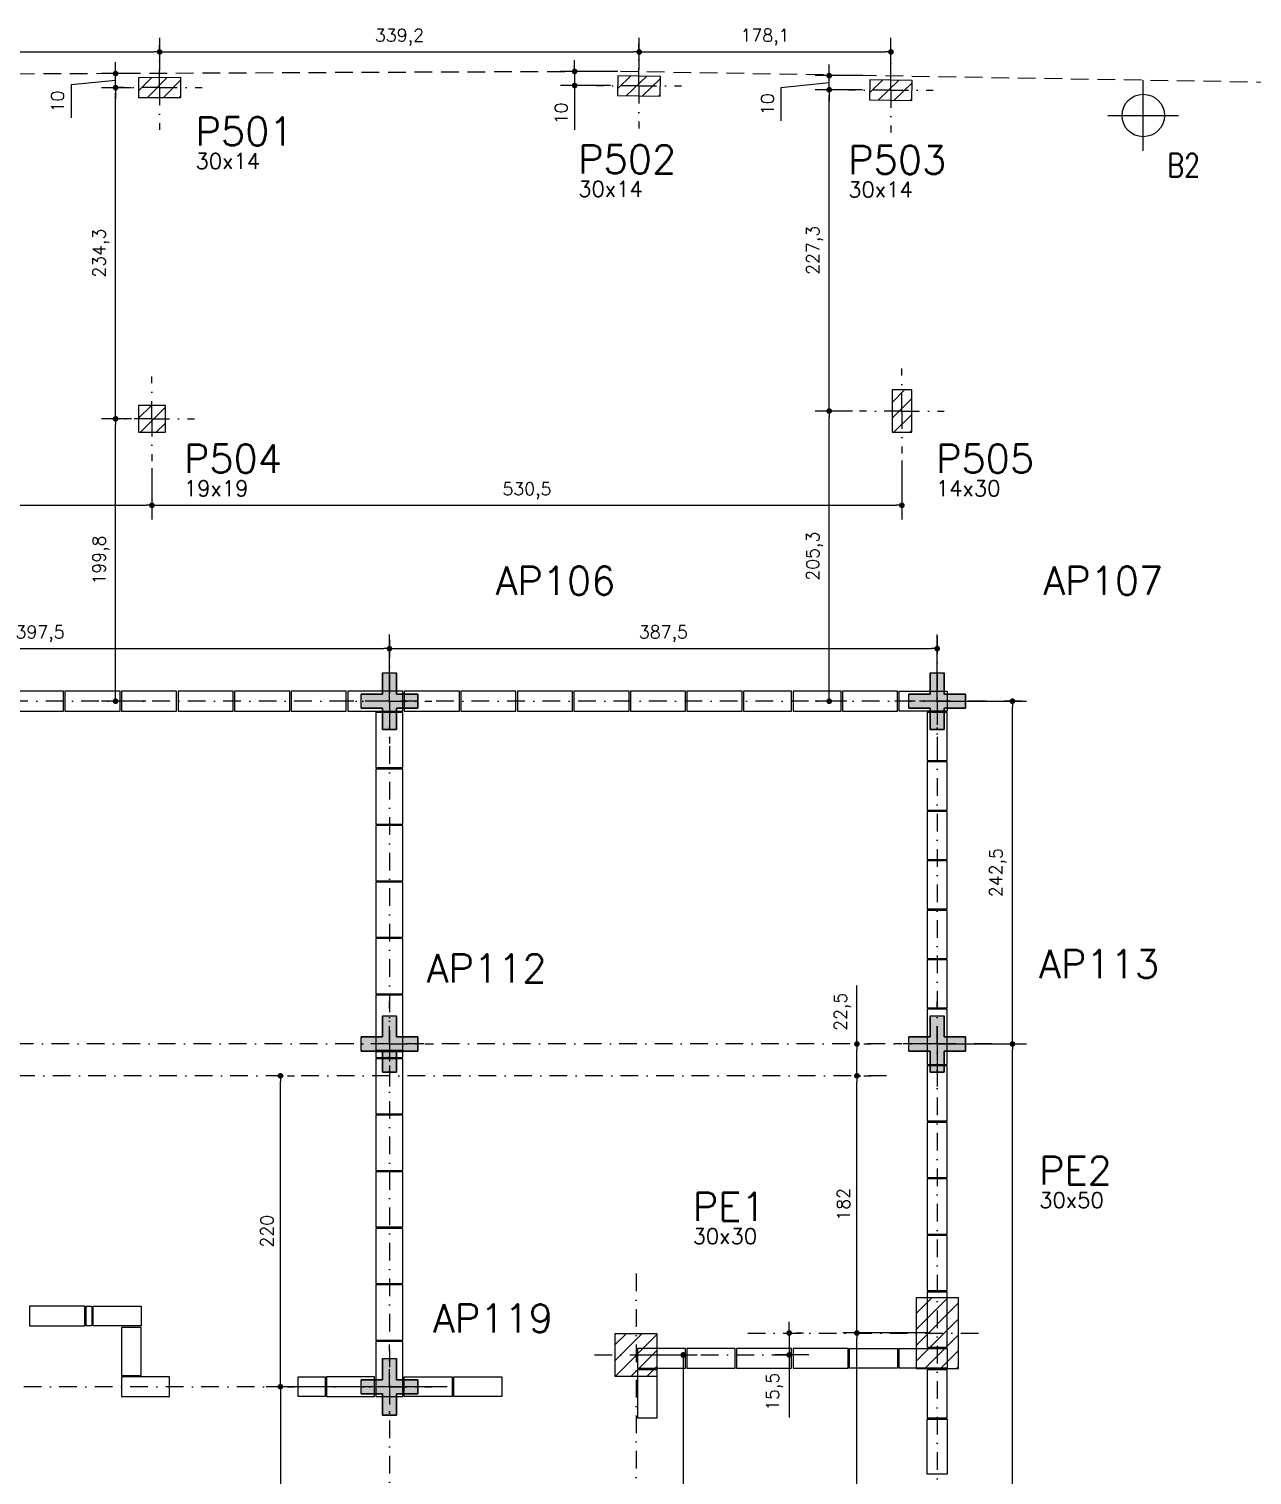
# Model space of a CAD drawing. Extents: x -17307 to 4579, y -20183 to -1225.
# Drawn here: x 2609 to 3474, y -19018 to -17995 of the extents above; entities that cross this region are included whole.
import ezdxf

# ---------------------------------------------------------------- set-up
doc = ezdxf.new("R2010")
doc.units = 0
doc.header["$LTSCALE"] = 25
doc.linetypes.add('DASHDOT', pattern=[1, 0.5, -0.25, 0, -0.25])
doc.linetypes.add('DASHED2', pattern=[0.375, 0.25, -0.125])
for name, color, linetype in [('72', 7, 'Continuous'), ('ap', 2, 'Continuous'), ('BROCAS MURO FECHAMENTO', 7, 'Continuous'), ('COTA', 1, 'Continuous'), ('EIXO_AUXILIAR', 7, 'DASHDOT'), ('H3', 253, 'Continuous'), ('P-D', 2, 'Continuous'), ('P-N', 5, 'Continuous'), ('P-S', 5, 'Continuous'), ('PENA_6', 6, 'Continuous'), ('PIL-N', 4, 'Continuous'), ('PROJ', 252, 'Continuous'), ('SOLO-FUNDAÇOES', 7, 'Continuous'), ('TERRENO', 1, 'DASHED2'), ('VIGA', 3, 'Continuous')]:
    doc.layers.add(name, color=color, linetype=linetype)
doc.styles.add('COTA', font='romans.shx')
doc.styles.add('ROMANS', font='ROMANS')
doc.styles.get("Standard").update_dxf_attribs({"font": 'romans.shx'})
doc.dimstyles.new('forma', dxfattribs={"dimscale": 5, "dimtxt": 1.8, "dimasz": 0.8, "dimexe": 2, "dimexo": 1, "dimgap": 1, "dimtad": 1, "dimdec": 1, "dimzin": 9, "dimtxsty": 'COTA', "dimblk1": 'DOT', "dimblk2": 'DOT', "dimsah": 1, "dimcen": 0, "dimdle": 1, "dimclrd": 256, "dimclre": 256, "dimclrt": 2, "dimadec": 0, "dimazin": 0, "dimtfac": 1, "dimtdec": 0, "dimtmove": 0, "dimatfit": 3, "dimfxl": 1, "dimtolj": 1, "dimtzin": 0, "dimarcsym": 0})
pattern_1 = [(45, (-403.9965, 2465.413), (-5.61266, 5.61266), [])]

# ---------------------------------------------------------------- blocks, each defined once
blk = doc.blocks.new('A$C0e0013c1')
at = {"layer": 'H3'}
blk.add_hatch(color=256, dxfattribs=at).paths.add_polyline_path([(0.2, 0.8), (-0.2, 0.8), (-0.2, 0.2), (-0.8, 0.2), (-0.8, -0.2), (-0.2, -0.2), (-0.2, -0.8), (0.2, -0.8), (0.2, -0.2), (0.8, -0.2), (0.8, 0.2), (0.2, 0.2)])
blk.add_point((0, 0))
at = {"layer": 'ap'}
for p, q in [((-0.2, 0.8), (-0.2, 0.2)), ((-0.2, 0.2), (-0.2, 0.8)), ((-0.2, 0.8), (0.2, 0.8)), ((0.2, 0.2), (0.2, 0.8)), ((0.2, 0.8), (0.2, 0.2)), ((-0.2, 0.2), (-0.8, 0.2)), ((-0.8, 0.2), (-0.2, 0.2)), ((-0.8, -0.2), (-0.8, 0.2)), ((0.8, 0.2), (0.2, 0.2)), ((0.2, 0.2), (0.8, 0.2)), ((0.8, -0.2), (0.8, 0.2)), ((0.8, 0.2), (0.8, -0.2)), ((-0.8, -0.2), (-0.2, -0.2)), ((-0.2, -0.2), (-0.8, -0.2)), ((-0.2, -0.2), (-0.2, -0.8)), ((-0.2, -0.8), (-0.2, -0.2)), ((0.2, -0.8), (0.2, -0.2)), ((0.2, -0.2), (0.8, -0.2)), ((0.8, -0.2), (0.2, -0.2)), ((0.2, -0.2), (0.2, -0.8)), ((-0.2, -0.8), (0.2, -0.8)), ((0.2, -0.8), (-0.2, -0.8))]:
    blk.add_line(p, q, dxfattribs=at)
blk = doc.blocks.new('_ANGPRI')
blk.add_blockref('A$C0e0013c1', (0, 0))
blk = doc.blocks.new('_Dot')
at = {"color": 0, "linetype": 'ByBlock', "lineweight": -2}
blk.add_line((-0.5, 0), (-1, 0), dxfattribs=at)
at = {"color": 0, "linetype": 'ByBlock', "const_width": 0.5}
blk.add_lwpolyline([(-0.25, 0, 1), (0.25, 0, 1)], format="xyb", close=True, dxfattribs=at)
blk = doc.blocks.new('*D10')
at = {"layer": 'COTA', "lineweight": -2, "transparency": 16777216}
for p, q in [((2466.5, -18465.8), (2466.5, -18423.6)), ((2864, -18465.8), (2864, -18423.6)), ((2470.5, -18433.6), (2860, -18433.6))]:
    blk.add_line(p, q, dxfattribs=at)
at = {"layer": 'Defpoints', "color": 0, "transparency": 16777216}
for p in [(2864, -18433.6), (2466.5, -18470.8), (2864, -18470.8)]:
    blk.add_point(p, dxfattribs=at)
at = {"layer": 'COTA', "lineweight": -2, "transparency": 16777216, "xscale": 4, "yscale": 4, "zscale": 4, "rotation": 180}
blk.add_blockref('_Dot', (2466.5, -18433.6), dxfattribs=at)
at = {"layer": 'COTA', "lineweight": -2, "transparency": 16777216, "xscale": 4, "yscale": 4, "zscale": 4}
blk.add_blockref('_Dot', (2864, -18433.6), dxfattribs=at)
at = {"layer": 'COTA', "color": 2, "transparency": 16777216, "insert": (2616.9, -18423.2), "char_height": 9, "attachment_point": 5, "style": 'COTA'}
blk.add_mtext('\\A1;397,5 ', dxfattribs=at)
blk = doc.blocks.new('*D11')
at = {"layer": 'COTA', "lineweight": -2, "transparency": 16777216}
for p, q in [((2864, -18465.8), (2864, -18423.6)), ((3251.5, -18465.8), (3251.5, -18423.6)), ((2868, -18433.6), (3247.5, -18433.6))]:
    blk.add_line(p, q, dxfattribs=at)
at = {"layer": 'Defpoints', "color": 0, "transparency": 16777216}
for p in [(3251.5, -18433.6), (2864, -18470.8), (3251.5, -18470.8)]:
    blk.add_point(p, dxfattribs=at)
at = {"layer": 'COTA', "lineweight": -2, "transparency": 16777216, "xscale": 4, "yscale": 4, "zscale": 4, "rotation": 180}
blk.add_blockref('_Dot', (2864, -18433.6), dxfattribs=at)
at = {"layer": 'COTA', "lineweight": -2, "transparency": 16777216, "xscale": 4, "yscale": 4, "zscale": 4}
blk.add_blockref('_Dot', (3251.5, -18433.6), dxfattribs=at)
at = {"layer": 'COTA', "color": 2, "transparency": 16777216, "insert": (3057.8, -18423.2), "char_height": 9, "attachment_point": 5, "style": 'COTA'}
blk.add_mtext('\\A1;387,5 ', dxfattribs=at)
blk = doc.blocks.new('*D48')
at = {"layer": 'COTA', "lineweight": -2, "transparency": 16777216}
for p, q in [((3246.5, -18917.8), (3184.7, -18917.8)), ((3194.7, -19154.8), (3194.7, -18921.8)), ((3246.5, -19158.8), (3184.7, -19158.8))]:
    blk.add_line(p, q, dxfattribs=at)
at = {"layer": 'Defpoints', "color": 0, "transparency": 16777216}
for p in [(3194.7, -18917.8), (3251.5, -18917.8), (3251.5, -19158.8)]:
    blk.add_point(p, dxfattribs=at)
at = {"layer": 'COTA', "lineweight": -2, "transparency": 16777216, "xscale": 4, "yscale": 4, "zscale": 4}
for p, rotation in [((3194.7, -18917.8), 90), ((3194.7, -19158.8), 270)]:
    blk.add_blockref('_Dot', p, dxfattribs=dict(at, rotation=rotation))
at = {"layer": 'COTA', "color": 2, "transparency": 16777216, "insert": (3185.2, -19038.3), "char_height": 9, "attachment_point": 5, "rotation": 90, "style": 'COTA'}
blk.add_mtext('\\A1;241 ', dxfattribs=at)
blk = doc.blocks.new('*D49')
at = {"layer": 'COTA', "lineweight": -2, "transparency": 16777216}
for p, q in [((3043.5, -18933.3), (3081.8, -18933.3)), ((3071.8, -18937.3), (3071.8, -19139.3)), ((3043.5, -19143.3), (3081.8, -19143.3))]:
    blk.add_line(p, q, dxfattribs=at)
at = {"layer": 'Defpoints', "color": 0, "transparency": 16777216}
for p in [(3038.5, -18933.3), (3038.5, -19143.3), (3071.8, -19143.3)]:
    blk.add_point(p, dxfattribs=at)
at = {"layer": 'COTA', "lineweight": -2, "transparency": 16777216, "xscale": 4, "yscale": 4, "zscale": 4}
for p, rotation in [((3071.8, -18933.3), 90), ((3071.8, -19143.3), 270)]:
    blk.add_blockref('_Dot', p, dxfattribs=dict(at, rotation=rotation))
at = {"layer": 'COTA', "color": 2, "transparency": 16777216, "insert": (3062.3, -19056.5), "char_height": 9, "attachment_point": 5, "rotation": 90, "style": 'COTA'}
blk.add_mtext('\\A1;210 ', dxfattribs=at)
blk = doc.blocks.new('*D57')
at = {"layer": 'COTA', "lineweight": -2, "transparency": 16777216}
for p, q in [((3146.8, -18913.8), (3146.8, -18909.8)), ((3146.8, -18917.8), (3146.8, -18933.3)), ((3151.8, -18917.8), (3156.8, -18917.8)), ((3160.6, -18933.3), (3136.8, -18933.3)), ((3146.8, -18937.3), (3146.8, -18977.5))]:
    blk.add_line(p, q, dxfattribs=at)
at = {"layer": 'Defpoints', "color": 0, "transparency": 16777216}
for p in [(3146.8, -18917.8), (3146.8, -18933.3), (3165.6, -18933.3)]:
    blk.add_point(p, dxfattribs=at)
at = {"layer": 'COTA', "lineweight": -2, "transparency": 16777216, "xscale": 4, "yscale": 4, "zscale": 4}
for p, rotation in [((3146.8, -18917.8), 270), ((3146.8, -18933.3), 90)]:
    blk.add_blockref('_Dot', p, dxfattribs=dict(at, rotation=rotation))
at = {"layer": 'COTA', "color": 2, "transparency": 16777216, "insert": (3136.4, -18959.4), "char_height": 9, "attachment_point": 5, "rotation": 90, "style": 'COTA'}
blk.add_mtext('\\A1;15,5 ', dxfattribs=at)
blk = doc.blocks.new('*D58')
at = {"layer": 'COTA', "lineweight": -2, "transparency": 16777216}
for p, q in [((3194.7, -18913.8), (3194.7, -18739.8)), ((3199.7, -18735.8), (3204.7, -18735.8)), ((3199.7, -18917.8), (3204.7, -18917.8))]:
    blk.add_line(p, q, dxfattribs=at)
at = {"layer": 'Defpoints', "color": 0, "transparency": 16777216}
for p in [(3194.7, -18735.8), (3194.7, -18735.8), (3194.7, -18917.8)]:
    blk.add_point(p, dxfattribs=at)
at = {"layer": 'COTA', "lineweight": -2, "transparency": 16777216, "xscale": 4, "yscale": 4, "zscale": 4}
for p, rotation in [((3194.7, -18735.8), 90), ((3194.7, -18917.8), 270)]:
    blk.add_blockref('_Dot', p, dxfattribs=dict(at, rotation=rotation))
at = {"layer": 'COTA', "color": 2, "transparency": 16777216, "insert": (3185.2, -18826.8), "char_height": 9, "attachment_point": 5, "rotation": 90, "style": 'COTA'}
blk.add_mtext('\\A1;182 ', dxfattribs=at)
blk = doc.blocks.new('*D59')
at = {"layer": 'COTA', "lineweight": -2, "transparency": 16777216}
for p, q in [((3194.7, -18713.3), (3194.7, -18671.9)), ((3199.7, -18713.3), (3204.7, -18713.3)), ((3194.7, -18731.8), (3194.7, -18717.3)), ((3199.7, -18735.8), (3204.7, -18735.8))]:
    blk.add_line(p, q, dxfattribs=at)
at = {"layer": 'Defpoints', "color": 0, "transparency": 16777216}
for p in [(3194.7, -18713.3), (3194.7, -18713.3), (3194.7, -18735.8)]:
    blk.add_point(p, dxfattribs=at)
at = {"layer": 'COTA', "lineweight": -2, "transparency": 16777216, "xscale": 4, "yscale": 4, "zscale": 4}
for p, rotation in [((3194.7, -18713.3), 90), ((3194.7, -18735.8), 270)]:
    blk.add_blockref('_Dot', p, dxfattribs=dict(at, rotation=rotation))
at = {"layer": 'COTA', "color": 2, "transparency": 16777216, "insert": (3184.4, -18690.6), "char_height": 9, "attachment_point": 5, "rotation": 90, "style": 'COTA'}
blk.add_mtext('\\A1;22,5 ', dxfattribs=at)
blk = doc.blocks.new('*D62')
at = {"layer": 'COTA', "lineweight": -2, "transparency": 16777216}
for p, q in [((3256.5, -18470.8), (3314.7, -18470.8)), ((3304.7, -18709.3), (3304.7, -18474.8)), ((3256.5, -18713.3), (3314.7, -18713.3))]:
    blk.add_line(p, q, dxfattribs=at)
at = {"layer": 'Defpoints', "color": 0, "transparency": 16777216}
for p in [(3251.5, -18470.8), (3304.7, -18470.8), (3251.5, -18713.3)]:
    blk.add_point(p, dxfattribs=at)
at = {"layer": 'COTA', "lineweight": -2, "transparency": 16777216, "xscale": 4, "yscale": 4, "zscale": 4}
for p, rotation in [((3304.7, -18470.8), 90), ((3304.7, -18713.3), 270)]:
    blk.add_blockref('_Dot', p, dxfattribs=dict(at, rotation=rotation))
at = {"layer": 'COTA', "color": 2, "transparency": 16777216, "insert": (3294.4, -18592.1), "char_height": 9, "attachment_point": 5, "rotation": 90, "style": 'COTA'}
blk.add_mtext('\\A1;242,5 ', dxfattribs=at)
blk = doc.blocks.new('*D73')
at = {"layer": 'COTA', "lineweight": -2, "transparency": 16777216}
for p, q in [((2904.9, -18955.8), (2776.9, -18955.8)), ((2786.9, -18959.8), (2786.9, -19116.8)), ((2904.9, -19120.8), (2776.9, -19120.8))]:
    blk.add_line(p, q, dxfattribs=at)
at = {"layer": 'Defpoints', "color": 0, "transparency": 16777216}
for p in [(2909.9, -18955.8), (2786.9, -19120.8), (2909.9, -19120.8)]:
    blk.add_point(p, dxfattribs=at)
at = {"layer": 'COTA', "lineweight": -2, "transparency": 16777216, "xscale": 4, "yscale": 4, "zscale": 4}
for p, rotation in [((2786.9, -18955.8), 90), ((2786.9, -19120.8), 270)]:
    blk.add_blockref('_Dot', p, dxfattribs=dict(at, rotation=rotation))
at = {"layer": 'COTA', "color": 2, "transparency": 16777216, "insert": (2777.4, -19038.3), "char_height": 9, "attachment_point": 5, "rotation": 90, "style": 'COTA'}
blk.add_mtext('\\A1;165 ', dxfattribs=at)
blk = doc.blocks.new('*D76')
at = {"layer": 'COTA', "lineweight": -2, "transparency": 16777216}
for p, q in [((2786.9, -18951.8), (2786.9, -18739.8)), ((2791.9, -18735.8), (2796.9, -18735.8)), ((2791.9, -18955.8), (2796.9, -18955.8))]:
    blk.add_line(p, q, dxfattribs=at)
at = {"layer": 'Defpoints', "color": 0, "transparency": 16777216}
for p in [(2786.9, -18735.8), (2786.9, -18735.8), (2786.9, -18955.8)]:
    blk.add_point(p, dxfattribs=at)
at = {"layer": 'COTA', "lineweight": -2, "transparency": 16777216, "xscale": 4, "yscale": 4, "zscale": 4}
for p, rotation in [((2786.9, -18735.8), 90), ((2786.9, -18955.8), 270)]:
    blk.add_blockref('_Dot', p, dxfattribs=dict(at, rotation=rotation))
at = {"layer": 'COTA', "color": 2, "transparency": 16777216, "insert": (2777.4, -18845.8), "char_height": 9, "attachment_point": 5, "rotation": 90, "style": 'COTA'}
blk.add_mtext('\\A1;220 ', dxfattribs=at)
blk = doc.blocks.new('*D93')
at = {"layer": 'COTA', "lineweight": -2, "transparency": 16777216}
for p, q in [((3309.7, -18713.3), (3314.7, -18713.3)), ((3304.7, -19359.3), (3304.7, -18717.3)), ((3309.7, -19363.3), (3314.7, -19363.3))]:
    blk.add_line(p, q, dxfattribs=at)
at = {"layer": 'Defpoints', "color": 0, "transparency": 16777216}
for p in [(3304.7, -18713.3), (3304.7, -18713.3), (3304.7, -19363.3)]:
    blk.add_point(p, dxfattribs=at)
at = {"layer": 'COTA', "lineweight": -2, "transparency": 16777216, "xscale": 4, "yscale": 4, "zscale": 4}
for p, rotation in [((3304.7, -18713.3), 90), ((3304.7, -19363.3), 270)]:
    blk.add_blockref('_Dot', p, dxfattribs=dict(at, rotation=rotation))
at = {"layer": 'COTA', "color": 2, "transparency": 16777216, "insert": (3295.2, -19038.3), "char_height": 9, "attachment_point": 5, "rotation": 90, "style": 'COTA'}
blk.add_mtext('\\A1;650 ', dxfattribs=at)
blk = doc.blocks.new('A$C8190ba7d')
at = {"layer": 'PROJ'}
for points in [[(2587.1, -698.4), (2626.1, -698.4), (2626.1, -684.4), (2587.1, -684.4), (2587.1, -698.4)], [(2627.1, -698.4), (2666.1, -698.4), (2666.1, -684.4), (2627.1, -684.4), (2627.1, -698.4)], [(2667.1, -698.4), (2706.1, -698.4), (2706.1, -684.4), (2667.1, -684.4), (2667.1, -698.4)], [(2707.1, -698.4), (2746.1, -698.4), (2746.1, -684.4), (2707.1, -684.4), (2707.1, -698.4)], [(2747.1, -698.4), (2786.1, -698.4), (2786.1, -684.4), (2747.1, -684.4), (2747.1, -698.4)], [(2787.1, -698.4), (2826.1, -698.4), (2826.1, -684.4), (2787.1, -684.4), (2787.1, -698.4)], [(2827.1, -698.4), (2866.1, -698.4), (2866.1, -684.4), (2827.1, -684.4), (2827.1, -698.4)], [(2867.1, -698.4), (2906.1, -698.4), (2906.1, -684.4), (2867.1, -684.4), (2867.1, -698.4)], [(2907.1, -698.4), (2946.1, -698.4), (2946.1, -684.4), (2907.1, -684.4), (2907.1, -698.4)], [(2947.1, -698.4), (2986.1, -698.4), (2986.1, -684.4), (2947.1, -684.4), (2947.1, -698.4)], [(2987.1, -698.4), (3026.1, -698.4), (3026.1, -684.4), (2987.1, -684.4), (2987.1, -698.4)], [(3027.1, -698.4), (3066.1, -698.4), (3066.1, -684.4), (3027.1, -684.4), (3027.1, -698.4)], [(3067.1, -698.4), (3106.1, -698.4), (3106.1, -684.4), (3067.1, -684.4), (3067.1, -698.4)], [(3107.1, -698.4), (3141.1, -698.4), (3141.1, -684.4), (3107.1, -684.4), (3107.1, -698.4)], [(3142.1, -698.4), (3176.1, -698.4), (3176.1, -684.4), (3142.1, -684.4), (3142.1, -698.4)], [(3177.1, -698.4), (3216.1, -698.4), (3216.1, -684.4), (3177.1, -684.4), (3177.1, -698.4)], [(3251.1, -698.4), (3217.1, -698.4), (3217.1, -684.4), (3251.1, -684.4), (3251.1, -698.4)], [(2847.1, -699.4), (2847.1, -738.4), (2866.1, -738.4), (2866.1, -699.4), (2847.1, -699.4)], [(3251.1, -733.4), (3251.1, -699.4), (3237.1, -699.4), (3237.1, -733.4), (3251.1, -733.4)], [(3251.1, -768.4), (3251.1, -734.4), (3237.1, -734.4), (3237.1, -768.4), (3251.1, -768.4)], [(2847.1, -739.4), (2847.1, -778.4), (2866.1, -778.4), (2866.1, -739.4), (2847.1, -739.4)], [(3251.1, -803.4), (3251.1, -769.4), (3237.1, -769.4), (3237.1, -803.4), (3251.1, -803.4)], [(2847.1, -779.4), (2847.1, -818.4), (2866.1, -818.4), (2866.1, -779.4), (2847.1, -779.4)], [(3251.1, -838.4), (3251.1, -804.4), (3237.1, -804.4), (3237.1, -838.4), (3251.1, -838.4)], [(2847.1, -819.4), (2847.1, -858.4), (2866.1, -858.4), (2866.1, -819.4), (2847.1, -819.4)], [(3251.1, -873.4), (3251.1, -839.4), (3237.1, -839.4), (3237.1, -873.4), (3251.1, -873.4)], [(2847.1, -859.4), (2847.1, -898.4), (2866.1, -898.4), (2866.1, -859.4), (2847.1, -859.4)], [(3251.1, -908.4), (3251.1, -874.4), (3237.1, -874.4), (3237.1, -908.4), (3251.1, -908.4)], [(2847.1, -899.4), (2847.1, -938.4), (2866.1, -938.4), (2866.1, -899.4), (2847.1, -899.4)], [(3237.1, -909.4), (3237.1, -948.4), (3251.1, -948.4), (3251.1, -909.4), (3237.1, -909.4)], [(2866.1, -943.4), (2866.1, -939.4), (2847.1, -939.4), (2847.1, -943.4), (2866.1, -943.4)], [(2847.1, -944.4), (2847.1, -983.4), (2866.1, -983.4), (2866.1, -944.4), (2847.1, -944.4)], [(3237.1, -949.4), (3237.1, -988.4), (3251.1, -988.4), (3251.1, -949.4), (3237.1, -949.4)], [(2847.1, -984.4), (2847.1, -1023.4), (2866.1, -1023.4), (2866.1, -984.4), (2847.1, -984.4)], [(3237.1, -989.4), (3237.1, -1028.4), (3251.1, -1028.4), (3251.1, -989.4), (3237.1, -989.4)], [(2847.1, -1024.4), (2847.1, -1063.4), (2866.1, -1063.4), (2866.1, -1024.4), (2847.1, -1024.4)], [(3237.1, -1029.4), (3237.1, -1068.4), (3251.1, -1068.4), (3251.1, -1029.4), (3237.1, -1029.4)], [(2847.1, -1064.4), (2847.1, -1103.4), (2866.1, -1103.4), (2866.1, -1064.4), (2847.1, -1064.4)], [(3237.1, -1069.4), (3237.1, -1108.4), (3251.1, -1108.4), (3251.1, -1069.4), (3237.1, -1069.4)], [(2847.1, -1104.4), (2847.1, -1143.4), (2866.1, -1143.4), (2866.1, -1104.4), (2847.1, -1104.4)], [(3237.1, -1109.4), (3237.1, -1148.4), (3251.1, -1148.4), (3251.1, -1109.4), (3237.1, -1109.4)], [(2602.1, -1133.4), (2641.1, -1133.4), (2641.1, -1119.4), (2602.1, -1119.4), (2602.1, -1133.4)], [(2642.1, -1119.4), (2646.1, -1119.4), (2646.1, -1133.4), (2642.1, -1133.4), (2642.1, -1119.4)], [(2681.1, -1133.4), (2647.1, -1133.4), (2647.1, -1119.4), (2681.1, -1119.4), (2681.1, -1133.4)], [(2681.1, -1168.4), (2681.1, -1134.4), (2667.1, -1134.4), (2667.1, -1168.4), (2681.1, -1168.4)], [(2847.1, -1144.4), (2847.1, -1183.4), (2866.1, -1183.4), (2866.1, -1144.4), (2847.1, -1144.4)], [(3032.1, -1163.4), (3066.1, -1163.4), (3066.1, -1149.4), (3032.1, -1149.4), (3032.1, -1163.4)], [(3067.1, -1163.4), (3101.1, -1163.4), (3101.1, -1149.4), (3067.1, -1149.4), (3067.1, -1163.4)], [(3102.1, -1163.4), (3141.1, -1163.4), (3141.1, -1149.4), (3102.1, -1149.4), (3102.1, -1163.4)], [(3142.1, -1163.4), (3181.1, -1163.4), (3181.1, -1149.4), (3142.1, -1149.4), (3142.1, -1163.4)], [(3216.1, -1163.4), (3182.1, -1163.4), (3182.1, -1149.4), (3216.1, -1149.4), (3216.1, -1163.4)], [(3251.1, -1163.4), (3217.1, -1163.4), (3217.1, -1149.4), (3251.1, -1149.4), (3251.1, -1163.4)], [(3046.1, -1198.4), (3046.1, -1164.4), (3032.1, -1164.4), (3032.1, -1198.4), (3046.1, -1198.4)], [(3251.1, -1198.4), (3251.1, -1164.4), (3237.1, -1164.4), (3237.1, -1198.4), (3251.1, -1198.4)], [(2667.1, -1183.4), (2701.1, -1183.4), (2701.1, -1169.4), (2667.1, -1169.4), (2667.1, -1183.4)], [(2792.1, -1169.4), (2811.1, -1169.4), (2811.1, -1183.4), (2792.1, -1183.4), (2792.1, -1169.4)], [(2812.1, -1183.4), (2846.1, -1183.4), (2846.1, -1169.4), (2812.1, -1169.4), (2812.1, -1183.4)], [(2901.1, -1183.4), (2867.1, -1183.4), (2867.1, -1169.4), (2901.1, -1169.4), (2901.1, -1183.4)], [(2936.1, -1183.4), (2902.1, -1183.4), (2902.1, -1169.4), (2936.1, -1169.4), (2936.1, -1183.4)], [(3237.1, -1238.4), (3237.1, -1199.4), (3251.1, -1199.4), (3251.1, -1238.4), (3237.1, -1238.4)]]:
    blk.add_lwpolyline(points, dxfattribs=at)
blk = doc.blocks.new('*D114')
at = {"layer": 'COTA', "lineweight": -2, "transparency": 16777216}
for p, q in [((2466.5, -18011.5), (2466.5, -18001.4)), ((2701.5, -18024.6), (2701.5, -18001.4)), ((2470.5, -18011.4), (2697.5, -18011.4))]:
    blk.add_line(p, q, dxfattribs=at)
at = {"layer": 'Defpoints', "color": 0, "transparency": 16777216}
for p in [(2466.5, -18016.5), (2701.5, -18011.4), (2701.5, -18029.6)]:
    blk.add_point(p, dxfattribs=at)
at = {"layer": 'COTA', "lineweight": -2, "transparency": 16777216, "xscale": 4, "yscale": 4, "zscale": 4, "rotation": 180}
blk.add_blockref('_Dot', (2466.5, -18011.4), dxfattribs=at)
at = {"layer": 'COTA', "lineweight": -2, "transparency": 16777216, "xscale": 4, "yscale": 4, "zscale": 4}
blk.add_blockref('_Dot', (2701.5, -18011.4), dxfattribs=at)
at = {"layer": 'COTA', "color": 2, "transparency": 16777216, "insert": (2584, -18001), "char_height": 9, "attachment_point": 5, "style": 'COTA'}
blk.add_mtext('\\A1;234,9 ', dxfattribs=at)
blk = doc.blocks.new('*D115')
at = {"layer": 'COTA', "lineweight": -2, "transparency": 16777216}
for p, q in [((2701.5, -18024.6), (2701.5, -18001.4)), ((3040.7, -18023.5), (3040.7, -18001.4)), ((2705.5, -18011.4), (3036.7, -18011.4))]:
    blk.add_line(p, q, dxfattribs=at)
at = {"layer": 'Defpoints', "color": 0, "transparency": 16777216}
for p in [(3040.7, -18011.4), (3040.7, -18028.5), (2701.5, -18029.6)]:
    blk.add_point(p, dxfattribs=at)
at = {"layer": 'COTA', "lineweight": -2, "transparency": 16777216, "xscale": 4, "yscale": 4, "zscale": 4, "rotation": 180}
blk.add_blockref('_Dot', (2701.5, -18011.4), dxfattribs=at)
at = {"layer": 'COTA', "lineweight": -2, "transparency": 16777216, "xscale": 4, "yscale": 4, "zscale": 4}
blk.add_blockref('_Dot', (3040.7, -18011.4), dxfattribs=at)
at = {"layer": 'COTA', "color": 2, "transparency": 16777216, "insert": (2871.1, -18001), "char_height": 9, "attachment_point": 5, "style": 'COTA'}
blk.add_mtext('\\A1;339,2 ', dxfattribs=at)
blk = doc.blocks.new('*D116')
at = {"layer": 'COTA', "lineweight": -2, "transparency": 16777216}
for p, q in [((3040.7, -18023.5), (3040.7, -18001.4)), ((3218.8, -18026.5), (3218.8, -18001.4)), ((3044.7, -18011.4), (3214.8, -18011.4))]:
    blk.add_line(p, q, dxfattribs=at)
at = {"layer": 'Defpoints', "color": 0, "transparency": 16777216}
for p in [(3218.8, -18011.4), (3040.7, -18028.5), (3218.8, -18031.5)]:
    blk.add_point(p, dxfattribs=at)
at = {"layer": 'COTA', "lineweight": -2, "transparency": 16777216, "xscale": 4, "yscale": 4, "zscale": 4, "rotation": 180}
blk.add_blockref('_Dot', (3040.7, -18011.4), dxfattribs=at)
at = {"layer": 'COTA', "lineweight": -2, "transparency": 16777216, "xscale": 4, "yscale": 4, "zscale": 4}
blk.add_blockref('_Dot', (3218.8, -18011.4), dxfattribs=at)
at = {"layer": 'COTA', "color": 2, "transparency": 16777216, "insert": (3129.7, -18001), "char_height": 9, "attachment_point": 5, "style": 'COTA'}
blk.add_mtext('\\A1;178,1 ', dxfattribs=at)
blk = doc.blocks.new('*D119')
at = {"layer": 'COTA', "lineweight": -2, "transparency": 16777216}
for p, q in [((2681.5, -18271), (2660.3, -18271)), ((2670.3, -18466.8), (2670.3, -18275)), ((2691.6, -18470.8), (2660.3, -18470.8))]:
    blk.add_line(p, q, dxfattribs=at)
at = {"layer": 'Defpoints', "color": 0, "transparency": 16777216}
for p in [(2670.3, -18271), (2686.5, -18271), (2696.6, -18470.8)]:
    blk.add_point(p, dxfattribs=at)
at = {"layer": 'COTA', "lineweight": -2, "transparency": 16777216, "xscale": 4, "yscale": 4, "zscale": 4}
for p, rotation in [((2670.3, -18271), 90), ((2670.3, -18470.8), 270)]:
    blk.add_blockref('_Dot', p, dxfattribs=dict(at, rotation=rotation))
at = {"layer": 'COTA', "color": 2, "transparency": 16777216, "insert": (2660, -18370.9), "char_height": 9, "attachment_point": 5, "rotation": 90, "style": 'COTA'}
blk.add_mtext('\\A1;199,8 ', dxfattribs=at)
blk = doc.blocks.new('*D120')
at = {"layer": 'COTA', "lineweight": -2, "transparency": 16777216}
for p, q in [((2681.5, -18036.7), (2660.3, -18036.7)), ((2670.3, -18267), (2670.3, -18040.7)), ((2681.5, -18271), (2660.3, -18271))]:
    blk.add_line(p, q, dxfattribs=at)
at = {"layer": 'Defpoints', "color": 0, "transparency": 16777216}
for p in [(2670.3, -18036.7), (2686.5, -18036.7), (2686.5, -18271)]:
    blk.add_point(p, dxfattribs=at)
at = {"layer": 'COTA', "lineweight": -2, "transparency": 16777216, "xscale": 4, "yscale": 4, "zscale": 4}
for p, rotation in [((2670.3, -18036.7), 90), ((2670.3, -18271), 270)]:
    blk.add_blockref('_Dot', p, dxfattribs=dict(at, rotation=rotation))
at = {"layer": 'COTA', "color": 2, "transparency": 16777216, "insert": (2660, -18153.8), "char_height": 9, "attachment_point": 5, "rotation": 90, "style": 'COTA'}
blk.add_mtext('\\A1;234,3 ', dxfattribs=at)
blk = doc.blocks.new('*D123')
at = {"layer": 'COTA', "lineweight": -2, "transparency": 16777216}
for p, q in [((2675.4, -18026.7), (2660.3, -18026.7)), ((2670.3, -18022.7), (2670.3, -18018.7)), ((2670.3, -18036.7), (2670.3, -18026.7)), ((2670.3, -18036.7), (2670.3, -18026.7)), ((2670.3, -18031.7), (2638.8, -18034.8)), ((2638.8, -18034.8), (2638.8, -18058.1)), ((2681.5, -18036.7), (2660.3, -18036.7)), ((2670.3, -18040.7), (2670.3, -18044.7))]:
    blk.add_line(p, q, dxfattribs=at)
at = {"layer": 'Defpoints', "color": 0, "transparency": 16777216}
for p in [(2670.3, -18026.7), (2680.4, -18026.7), (2686.5, -18036.7)]:
    blk.add_point(p, dxfattribs=at)
at = {"layer": 'COTA', "lineweight": -2, "transparency": 16777216, "xscale": 4, "yscale": 4, "zscale": 4}
for p, rotation in [((2670.3, -18026.7), 270), ((2670.3, -18036.7), 90)]:
    blk.add_blockref('_Dot', p, dxfattribs=dict(at, rotation=rotation))
at = {"layer": 'COTA', "color": 2, "transparency": 16777216, "insert": (2629.3, -18046.5), "char_height": 9, "attachment_point": 5, "rotation": 90, "style": 'COTA'}
blk.add_mtext('\\A1;10 ', dxfattribs=at)
blk = doc.blocks.new('*D126')
at = {"layer": 'COTA', "lineweight": -2, "transparency": 16777216}
for p, q in [((2696, -18306), (2696, -18342.2)), ((2466.5, -18327.9), (2466.5, -18342.2)), ((2470.5, -18332.2), (2692, -18332.2))]:
    blk.add_line(p, q, dxfattribs=at)
at = {"layer": 'Defpoints', "color": 0, "transparency": 16777216}
for p in [(2696, -18301), (2466.5, -18322.9), (2696, -18332.2)]:
    blk.add_point(p, dxfattribs=at)
at = {"layer": 'COTA', "lineweight": -2, "transparency": 16777216, "xscale": 4, "yscale": 4, "zscale": 4, "rotation": 180}
blk.add_blockref('_Dot', (2466.5, -18332.2), dxfattribs=at)
at = {"layer": 'COTA', "lineweight": -2, "transparency": 16777216, "xscale": 4, "yscale": 4, "zscale": 4}
blk.add_blockref('_Dot', (2696, -18332.2), dxfattribs=at)
at = {"layer": 'COTA', "color": 2, "transparency": 16777216, "insert": (2581.3, -18321.9), "char_height": 9, "attachment_point": 5, "style": 'COTA'}
blk.add_mtext('\\A1;229,5 ', dxfattribs=at)
blk = doc.blocks.new('*D127')
at = {"layer": 'COTA', "lineweight": -2, "transparency": 16777216}
for p, q in [((3226.5, -18300.5), (3226.5, -18342.2)), ((2696, -18306), (2696, -18342.2)), ((2700, -18332.2), (3222.5, -18332.2))]:
    blk.add_line(p, q, dxfattribs=at)
at = {"layer": 'Defpoints', "color": 0, "transparency": 16777216}
for p in [(2696, -18301), (3226.5, -18295.5), (3226.5, -18332.2)]:
    blk.add_point(p, dxfattribs=at)
at = {"layer": 'COTA', "lineweight": -2, "transparency": 16777216, "xscale": 4, "yscale": 4, "zscale": 4, "rotation": 180}
blk.add_blockref('_Dot', (2696, -18332.2), dxfattribs=at)
at = {"layer": 'COTA', "lineweight": -2, "transparency": 16777216, "xscale": 4, "yscale": 4, "zscale": 4}
blk.add_blockref('_Dot', (3226.5, -18332.2), dxfattribs=at)
at = {"layer": 'COTA', "color": 2, "transparency": 16777216, "insert": (2961.3, -18321.9), "char_height": 9, "attachment_point": 5, "style": 'COTA'}
blk.add_mtext('\\A1;530,5 ', dxfattribs=at)
blk = doc.blocks.new('*D128')
at = {"layer": 'COTA', "lineweight": -2, "transparency": 16777216}
for p, q in [((3191.5, -18265.5), (3165.1, -18265.5)), ((3175.1, -18466.8), (3175.1, -18269.5)), ((3187.5, -18470.8), (3165.1, -18470.8))]:
    blk.add_line(p, q, dxfattribs=at)
at = {"layer": 'Defpoints', "color": 0, "transparency": 16777216}
for p in [(3175.1, -18265.5), (3196.5, -18265.5), (3192.5, -18470.8)]:
    blk.add_point(p, dxfattribs=at)
at = {"layer": 'COTA', "lineweight": -2, "transparency": 16777216, "xscale": 4, "yscale": 4, "zscale": 4}
for p, rotation in [((3175.1, -18265.5), 90), ((3175.1, -18470.8), 270)]:
    blk.add_blockref('_Dot', p, dxfattribs=dict(at, rotation=rotation))
at = {"layer": 'COTA', "color": 2, "transparency": 16777216, "insert": (3164.8, -18368.2), "char_height": 9, "attachment_point": 5, "rotation": 90, "style": 'COTA'}
blk.add_mtext('\\A1;205,3 ', dxfattribs=at)
blk = doc.blocks.new('*D129')
at = {"layer": 'COTA', "lineweight": -2, "transparency": 16777216}
for p, q in [((3198.6, -18038.2), (3165.1, -18038.2)), ((3175.1, -18261.5), (3175.1, -18042.2)), ((3191.5, -18265.5), (3165.1, -18265.5))]:
    blk.add_line(p, q, dxfattribs=at)
at = {"layer": 'Defpoints', "color": 0, "transparency": 16777216}
for p in [(3175.1, -18038.2), (3203.6, -18038.2), (3196.5, -18265.5)]:
    blk.add_point(p, dxfattribs=at)
at = {"layer": 'COTA', "lineweight": -2, "transparency": 16777216, "xscale": 4, "yscale": 4, "zscale": 4}
for p, rotation in [((3175.1, -18038.2), 90), ((3175.1, -18265.5), 270)]:
    blk.add_blockref('_Dot', p, dxfattribs=dict(at, rotation=rotation))
at = {"layer": 'COTA', "color": 2, "transparency": 16777216, "insert": (3164.8, -18151.8), "char_height": 9, "attachment_point": 5, "rotation": 90, "style": 'COTA'}
blk.add_mtext('\\A1;227,3 ', dxfattribs=at)
blk = doc.blocks.new('*D130')
at = {"layer": 'COTA', "lineweight": -2, "transparency": 16777216}
for p, q in [((3198.8, -18028.2), (3165.1, -18028.2)), ((3175.1, -18024.2), (3175.1, -18020.2)), ((3175.1, -18038.2), (3175.1, -18028.2)), ((3175.1, -18038.2), (3175.1, -18028.2)), ((3175.1, -18033.2), (3140.9, -18036.8)), ((3140.9, -18036.8), (3140.9, -18060.1)), ((3198.6, -18038.2), (3165.1, -18038.2)), ((3175.1, -18042.2), (3175.1, -18046.2))]:
    blk.add_line(p, q, dxfattribs=at)
at = {"layer": 'Defpoints', "color": 0, "transparency": 16777216}
for p in [(3175.1, -18028.2), (3203.8, -18028.2), (3203.6, -18038.2)]:
    blk.add_point(p, dxfattribs=at)
at = {"layer": 'COTA', "lineweight": -2, "transparency": 16777216, "xscale": 4, "yscale": 4, "zscale": 4}
for p, rotation in [((3175.1, -18028.2), 270), ((3175.1, -18038.2), 90)]:
    blk.add_blockref('_Dot', p, dxfattribs=dict(at, rotation=rotation))
at = {"layer": 'COTA', "color": 2, "transparency": 16777216, "insert": (3131.4, -18048.4), "char_height": 9, "attachment_point": 5, "rotation": 90, "style": 'COTA'}
blk.add_mtext('\\A1;10 ', dxfattribs=at)
blk = doc.blocks.new('*D131')
at = {"layer": 'COTA', "lineweight": -2, "transparency": 16777216}
for p, q in [((2995, -18021.2), (2995, -18017.2)), ((3020.5, -18025.2), (2985, -18025.2)), ((2995, -18025.2), (2995, -18035.2)), ((3020.5, -18035.2), (2985, -18035.2)), ((2995, -18039.2), (2995, -18066.5))]:
    blk.add_line(p, q, dxfattribs=at)
at = {"layer": 'Defpoints', "color": 0, "transparency": 16777216}
for p in [(2995, -18025.2), (3025.5, -18025.2), (3025.5, -18035.2)]:
    blk.add_point(p, dxfattribs=at)
at = {"layer": 'COTA', "lineweight": -2, "transparency": 16777216, "xscale": 4, "yscale": 4, "zscale": 4}
for p, rotation in [((2995, -18025.2), 270), ((2995, -18035.2), 90)]:
    blk.add_blockref('_Dot', p, dxfattribs=dict(at, rotation=rotation))
at = {"layer": 'COTA', "color": 2, "transparency": 16777216, "insert": (2985.5, -18054.9), "char_height": 9, "attachment_point": 5, "rotation": 90, "style": 'COTA'}
blk.add_mtext('\\A1;10 ', dxfattribs=at)
blk = doc.blocks.new('BROCA-D30')
at = {"color": 9}
for p, q in [((671.034, 43.57), (671.034, 44.07)), ((670.784, 43.82), (671.284, 43.82))]:
    blk.add_line(p, q, dxfattribs=at)
at = {"layer": 'SOLO-FUNDAÇOES', "color": 3}
blk.add_circle((671.034, 43.82), 0.15, dxfattribs=at)
blk = doc.blocks.new('A$C3cf4d269')
at = {"layer": 'SOLO-FUNDAÇOES', "xscale": 100, "yscale": 100, "zscale": 100}
blk.add_blockref('BROCA-D30', (-63026, -4873.1), dxfattribs=at)
at = {"layer": 'BROCAS MURO FECHAMENTO', "style": 'ROMANS', "width": 0.8}
blk.add_text('B2', height=16.5, dxfattribs=at).set_placement((4094.4, -534.6))

msp = doc.modelspace()

# ---------------------------------------------------------------- hatches: boundary and pattern name
at = {"layer": 'COTA'}
h = msp.add_hatch(dxfattribs=at)
h.set_pattern_fill('ANSI31', color=256, scale=2.5, angle=-0.95884)
h.set_pattern_definition([(44.04116, (2919.602, -12442.08), (-5.517951, 5.705797), [])])
h.paths.add_polyline_path([(3025.42, -18042.232), (3055.416, -18042.734), (3055.65, -18028.736), (3025.654, -18028.234)])
h = msp.add_hatch(dxfattribs=at)
h.set_pattern_fill('ANSI31', color=256, scale=2.5, angle=0.24398)
h.set_pattern_definition([(45.24398, (2463.16, -12446.9784), (-5.636509, 5.588709), [])])
h.paths.add_polyline_path([(2686.511, -18043.675), (2716.511, -18043.548), (2716.451, -18029.548), (2686.452, -18029.676)])
h = msp.add_hatch(dxfattribs=at)
h.set_pattern_fill('ANSI31', color=256, scale=2.5, angle=-0.95884)
h.set_pattern_definition([(44.04116, (3097.708, -12445.061), (-5.517951, 5.705797), [])])
h.paths.add_polyline_path([(3203.526, -18045.213), (3233.522, -18045.715), (3233.756, -18031.717), (3203.76, -18031.215)])
h = msp.add_hatch(dxfattribs=at)
h.set_pattern_fill('ANSI31', color=256, scale=2.5)
h.set_pattern_definition([(45, (3020.005, -12677.8835), (-5.61266, 5.61266), [])])
h.paths.add_polyline_path([(3219.522, -18280.481), (3233.522, -18280.481), (3233.522, -18250.481), (3219.522, -18250.481)])
h = msp.add_hatch(dxfattribs=at)
h.set_pattern_fill('ANSI31', color=256, scale=2.5)
h.set_pattern_definition([(45, (2487.005, -12677.8835), (-5.61266, 5.61266), [])])
h.paths.add_polyline_path([(2686.522, -18280.481), (2705.522, -18280.481), (2705.522, -18261.481), (2686.522, -18261.481)])
h = msp.add_hatch(dxfattribs=at)
h.set_pattern_fill('ANSI31', color=256, scale=2.5)
h.set_pattern_definition(pattern_1)
h.paths.add_polyline_path([(3236.517, -18942.826), (3266.517, -18942.826), (3266.517, -18892.826), (3236.517, -18892.826)])
h = msp.add_hatch(dxfattribs=at)
h.set_pattern_fill('ANSI31', color=256, scale=2.5)
h.set_pattern_definition(pattern_1)
h.paths.add_polyline_path([(3023.517, -18948.326), (3053.517, -18948.326), (3053.517, -18918.326), (3023.517, -18918.326)])

# ---------------------------------------------------------------- linework, layer by layer
at = {"layer": 'EIXO_AUXILIAR'}
for p, q in [((2701.481, -18036.612), (2701.481, -18006.612)), ((2701.481, -18036.612), (2701.481, -18006.612)), ((2701.481, -18036.612), (2701.481, -18006.612)), ((3040.535, -18035.484), (3040.535, -18005.484)), ((3040.535, -18035.484), (3040.535, -18005.484)), ((3040.535, -18035.484), (3040.535, -18005.484)), ((3218.641, -18038.465), (3218.641, -18008.465)), ((3218.641, -18038.465), (3218.641, -18008.465)), ((3218.641, -18038.465), (3218.641, -18008.465)), ((2701.481, -18036.612), (2671.481, -18036.612)), ((2701.481, -18036.612), (2671.481, -18036.612)), ((2701.481, -18036.612), (2701.481, -18066.612)), ((2701.481, -18036.612), (2701.481, -18066.612)), ((2701.481, -18036.612), (2731.481, -18036.612)), ((2701.481, -18036.612), (2731.481, -18036.612)), ((3040.535, -18035.484), (3010.535, -18035.484)), ((3040.535, -18035.484), (3010.535, -18035.484)), ((3040.535, -18035.484), (3040.535, -18065.484)), ((3040.535, -18035.484), (3040.535, -18065.484)), ((3040.535, -18035.484), (3070.535, -18035.484)), ((3040.535, -18035.484), (3070.535, -18035.484)), ((3218.641, -18038.465), (3188.641, -18038.465)), ((3218.641, -18038.465), (3188.641, -18038.465)), ((3218.641, -18038.465), (3218.641, -18068.465)), ((3218.641, -18038.465), (3218.641, -18068.465)), ((3218.641, -18038.465), (3248.641, -18038.465)), ((3218.641, -18038.465), (3248.641, -18038.465)), ((2696.022, -18270.981), (2696.022, -18240.981)), ((2696.022, -18270.981), (2696.022, -18240.981)), ((2696.022, -18270.981), (2696.022, -18240.981)), ((3226.522, -18265.481), (3226.522, -18235.481)), ((3226.522, -18265.481), (3226.522, -18235.481)), ((3226.522, -18265.481), (3226.522, -18235.481)), ((2696.022, -18270.981), (2666.022, -18270.981)), ((2696.022, -18270.981), (2666.022, -18270.981)), ((2696.022, -18270.981), (2696.022, -18300.981)), ((2696.022, -18270.981), (2696.022, -18300.981)), ((2696.022, -18270.981), (2726.022, -18270.981)), ((2696.022, -18270.981), (2726.022, -18270.981)), ((3226.522, -18265.481), (3196.522, -18265.481)), ((3226.522, -18265.481), (3196.522, -18265.481)), ((3226.522, -18265.481), (3226.522, -18295.481)), ((3226.522, -18265.481), (3226.522, -18295.481)), ((3226.522, -18265.481), (3256.522, -18265.481)), ((3226.522, -18265.481), (3256.522, -18265.481)), ((2864.017, -18470.826), (2864.017, -18440.826)), ((2864.017, -18470.826), (2864.017, -18440.826)), ((2864.017, -18470.826), (2864.017, -18440.826)), ((3251.517, -18470.826), (3251.517, -18440.826)), ((3251.517, -18470.826), (3251.517, -18440.826)), ((3251.517, -18470.826), (3251.517, -18440.826)), ((2864.017, -18470.826), (2834.017, -18470.826)), ((2864.017, -18470.826), (2834.017, -18470.826)), ((2864.017, -18470.826), (2864.017, -18500.826)), ((2864.017, -18470.826), (2894.017, -18470.826)), ((2864.017, -18470.826), (2864.017, -18500.826)), ((2864.017, -18470.826), (2894.017, -18470.826)), ((3251.517, -18470.826), (3221.517, -18470.826)), ((3251.517, -18470.826), (3221.517, -18470.826)), ((3251.517, -18470.826), (3251.517, -18500.826)), ((3251.517, -18470.826), (3281.517, -18470.826)), ((3251.517, -18470.826), (3251.517, -18500.826)), ((3251.517, -18470.826), (3281.517, -18470.826)), ((2864.017, -18713.326), (2864.017, -18683.326)), ((2864.017, -18713.326), (2864.017, -18683.326)), ((2864.017, -18713.326), (2864.017, -18683.326)), ((3251.517, -18713.326), (3251.517, -18683.326)), ((3251.517, -18713.326), (3251.517, -18683.326)), ((3251.517, -18713.326), (3251.517, -18683.326)), ((2864.017, -18713.326), (2834.017, -18713.326)), ((2864.017, -18713.326), (2834.017, -18713.326)), ((2864.017, -18713.326), (2864.017, -18743.326)), ((2864.017, -18713.326), (2894.017, -18713.326)), ((2864.017, -18713.326), (2864.017, -18743.326)), ((2864.017, -18713.326), (2894.017, -18713.326)), ((3251.517, -18713.326), (3221.517, -18713.326)), ((3251.517, -18713.326), (3221.517, -18713.326)), ((3251.517, -18713.326), (3251.517, -18743.326)), ((3251.517, -18713.326), (3281.517, -18713.326)), ((3251.517, -18713.326), (3251.517, -18743.326)), ((3251.517, -18713.326), (3281.517, -18713.326)), ((2864.017, -18955.826), (2864.017, -18925.826)), ((2864.017, -18955.826), (2864.017, -18925.826)), ((2864.017, -18955.826), (2864.017, -18925.826)), ((2864.017, -18955.826), (2834.017, -18955.826)), ((2864.017, -18955.826), (2834.017, -18955.826)), ((2864.017, -18955.826), (2864.017, -18985.826)), ((2864.017, -18955.826), (2894.017, -18955.826)), ((2864.017, -18955.826), (2864.017, -18985.826)), ((2864.017, -18955.826), (2894.017, -18955.826))]:
    msp.add_line(p, q, dxfattribs=at)
at = {"layer": 'EIXO_AUXILIAR', "color": 1}
for p, q in [((2864.017, -18427.406), (2864.017, -19677.949)), ((3251.517, -18424.877), (3251.517, -19678.89)), ((3311.124, -18470.826), (552.208, -18470.826)), ((3290.047, -18713.326), (343.246, -18713.326)), ((3215.7, -18735.8), (1784.311, -18735.8)), ((3038.517, -18875.73), (3038.517, -19183.117)), ((3117.519, -18917.826), (3282.724, -18917.826)), ((3009.018, -18933.326), (3155.862, -18933.326)), ((2894.017, -18955.826), (406.595, -18955.826))]:
    msp.add_line(p, q, dxfattribs=at)
at = {"layer": 'P-N'}
msp.add_lwpolyline([(3236.517, -18942.826), (3266.517, -18942.826), (3266.517, -18892.826), (3236.517, -18892.826), (3236.517, -18942.826)], dxfattribs=at)
at = {"layer": 'P-N', "linetype": 'Continuous'}
msp.add_lwpolyline([(3023.517, -18948.326), (3053.517, -18948.326), (3053.517, -18918.326), (3023.517, -18918.326), (3023.517, -18948.326)], dxfattribs=at)
at = {"layer": 'P-S'}
for points in [[(3025.42, -18042.232), (3055.416, -18042.734), (3055.65, -18028.736), (3025.654, -18028.234), (3025.42, -18042.232)], [(2686.511, -18043.675), (2716.511, -18043.548), (2716.451, -18029.548), (2686.452, -18029.676), (2686.511, -18043.675)], [(3203.526, -18045.213), (3233.522, -18045.715), (3233.756, -18031.717), (3203.76, -18031.215), (3203.526, -18045.213)], [(3219.522, -18280.481), (3233.522, -18280.481), (3233.522, -18250.481), (3219.522, -18250.481), (3219.522, -18280.481)], [(2686.522, -18280.481), (2705.522, -18280.481), (2705.522, -18261.481), (2686.522, -18261.481), (2686.522, -18280.481)]]:
    msp.add_lwpolyline(points, dxfattribs=at)
at = {"layer": 'TERRENO', "linetype": 'DASHED2', "ltscale": 2}
msp.add_lwpolyline([(1370.848, -20046.189), (1899.703, -20054.788), (2137.161, -20055.685), (2374.617, -20056.507), (2842.892, -20048.596), (3089.442, -20056.505), (4021.115, -20045.124), (4334.179, -20037.857), (4436.699, -20048.552), (4458.356, -19319.351), (4449.905, -19318.44), (4485.375, -18989.305), (4502.874, -18904.096), (4554.849, -18351.65), (4578.777, -18036.415), (4033.184, -18029.562), (4033.51, -18042.102), (3025.526, -18025.232), (2359.473, -18028.068), (1610.112, -18031.17)], dxfattribs=at)

# ---------------------------------------------------------------- block references
at = {"layer": 'COTA'}
msp.add_blockref('A$C3cf4d269', (-680.164, -17565.283), dxfattribs=at)
at = {"layer": 'PENA_6'}
msp.add_blockref('A$C8190ba7d', (7.404, -17779.397), dxfattribs=at)
at = {"layer": 'VIGA', "xscale": 25, "yscale": 25}
for p in [(2864.017, -18470.826), (3251.517, -18470.826), (2864.017, -18713.326), (3251.517, -18713.326), (2864.017, -18955.826)]:
    msp.add_blockref('_ANGPRI', p, dxfattribs=at)

# ---------------------------------------------------------------- texts
at = {"layer": '72', "linetype": 'Continuous'}
for s, p in [('AP106', (2939.017, -18395.597)), ('AP107', (3326.517, -18395.597)), ('AP112', (2890.322, -18669.712)), ('AP113', (3323.52, -18666.717)), ('AP119', (2894.842, -18917.415))]:
    msp.add_text(s, height=20, dxfattribs=at).set_placement(p)
at = {"layer": 'P-D', "linetype": 'Continuous'}
for s, p in [('30x14', (2726.78, -18094.143, 0.022)), ('30x14', (2997.501, -18113.835, 0.022)), ('30x14', (3188.492, -18114.281, 0.022)), ('19x19', (2718.596, -18325.668, 0.022)), ('14x30', (3250.611, -18325.668, 0.022)), ('30x50', (3323.517, -18829.326)), ('30x30', (3078.517, -18854.826))]:
    msp.add_text(s, height=11, dxfattribs=at).set_placement(p)
at = {"layer": 'PIL-N', "linetype": 'Continuous'}
for s, p in [('P501', (2726.78, -18077.643, 0.022)), ('P502', (2997.501, -18097.335, 0.022)), ('P503', (3188.492, -18097.781, 0.022)), ('P504', (2718.596, -18309.168, 0.022)), ('P505', (3250.611, -18309.168, 0.022)), ('PE2', (3323.517, -18812.826)), ('PE1', (3078.517, -18838.326))]:
    msp.add_text(s, height=20, dxfattribs=at).set_placement(p)

# ---------------------------------------------------------------- dimensions: what is measured, and where the dimension line sits
at = {"layer": 'COTA'}
for base, p1, p2, override, picture, middle in [((2701.451, -18011.397), (2466.517, -18016.522), (2701.451, -18029.612), {"dimpost": ' ', "dimtmove": 1}, '*D114', (2583.984, -18001.04)), ((3040.652, -18011.397), (2701.451, -18029.612), (3040.652, -18028.485), {"dimpost": ' ', "dimtmove": 1}, '*D115', (2871.052, -18001.04)), ((3218.758, -18011.397), (3040.652, -18028.485), (3218.758, -18031.466), {"dimpost": ' ', "dimtmove": 1}, '*D116', (3129.705, -18001.04)), ((2696.022, -18332.226), (2466.517, -18322.881), (2696.022, -18300.981), {"dimpost": ' ', "dimtmove": 1}, '*D126', (2581.269, -18321.869)), ((3226.522, -18332.226), (2696.022, -18300.981), (3226.522, -18295.481), {"dimpost": ' ', "dimtmove": 1}, '*D127', (2961.272, -18321.869)), ((3251.517, -18433.603), (2864.017, -18470.826), (3251.517, -18470.826), {"dimpost": ' '}, '*D11', (3057.767, -18423.246))]:
    dim = msp.add_linear_dim(base=base, p1=p1, p2=p2, dimstyle='forma', override=override, dxfattribs=at)
    dim.commit()
    dim.dimension.update_dxf_attribs({"geometry": picture, "text_midpoint": middle})
for base, p1, p2, override, picture, middle in [((2995.005, -18025.232), (3025.537, -18035.233), (3025.494, -18025.232), {"dimpost": ' '}, '*D131', (2995.005, -18054.876)), ((2670.341, -18026.701), (2686.481, -18036.676), (2680.433, -18026.701), {"dimpost": ' ', "dimtmove": 1}, '*D123', (2638.841, -18039.845)), ((3175.134, -18028.215), (3203.643, -18038.214), (3203.76, -18028.215), {"dimpost": ' ', "dimtmove": 1}, '*D130', (3140.924, -18041.796)), ((3071.751, -19143.326), (3038.517, -18933.326), (3038.517, -19143.326), {"dimpost": ' '}, '*D49', (3071.751, -19056.472)), ((2786.853, -19120.826), (2909.883, -18955.826), (2909.883, -19120.826), {"dimpost": ' '}, '*D73', (2786.853, -19038.326))]:
    dim = msp.add_linear_dim(base=base, p1=p1, p2=p2, angle=90, dimstyle='forma', override=override, dxfattribs=at)
    dim.commit()
    dim.dimension.update_dxf_attribs({"geometry": picture, "text_midpoint": middle, "dimtype": 128})
for base, p1, p2, override, picture, middle in [((2670.341, -18036.676), (2686.522, -18270.981), (2686.481, -18036.676), {"dimpost": ' ', "dimtmove": 1}, '*D120', (2659.984, -18153.828)), ((3175.134, -18038.214), (3196.522, -18265.481), (3203.643, -18038.214), {"dimpost": ' ', "dimtmove": 1}, '*D129', (3164.777, -18151.848)), ((3175.134, -18265.481), (3192.522, -18470.826), (3196.522, -18265.481), {"dimpost": ' '}, '*D128', (3164.777, -18368.153)), ((2670.341, -18270.981), (2696.573, -18470.826), (2686.522, -18270.981), {"dimpost": ' '}, '*D119', (2659.984, -18370.903)), ((3304.734, -18470.826), (3251.517, -18713.326), (3251.517, -18470.826), {"dimpost": ' '}, '*D62', (3294.377, -18592.076)), ((3194.715, -18713.326), (3194.715, -18735.8), (3194.715, -18713.326), {"dimpost": ' '}, '*D59', (3184.358, -18690.612)), ((3304.734, -18713.326), (3304.734, -19363.326), (3304.734, -18713.326), {"dimpost": ' '}, '*D93', (3295.234, -19038.326)), ((2786.853, -18735.8), (2786.853, -18955.826), (2786.853, -18735.8), {"dimpost": ' '}, '*D76', (2777.353, -18845.813)), ((3194.715, -18735.8), (3194.715, -18917.826), (3194.715, -18735.8), {"dimpost": ' '}, '*D58', (3185.215, -18826.813)), ((3146.802, -18933.326), (3146.802, -18917.826), (3165.634, -18933.326), {"dimpost": ' '}, '*D57', (3136.445, -18959.397)), ((3194.715, -18917.826), (3251.517, -19158.826), (3251.517, -18917.826), {"dimpost": ' '}, '*D48', (3185.215, -19038.326))]:
    dim = msp.add_linear_dim(base=base, p1=p1, p2=p2, angle=90, dimstyle='forma', override=override, dxfattribs=at)
    dim.commit()
    dim.dimension.update_dxf_attribs({"geometry": picture, "text_midpoint": middle})
dim = msp.add_linear_dim(base=(2864.017, -18433.603), p1=(2466.517, -18470.826), p2=(2864.017, -18470.826), dimstyle='forma', override={"dimpost": ' '}, dxfattribs=at)
dim.commit()
dim.dimension.update_dxf_attribs({"geometry": '*D10', "text_midpoint": (2616.94, -18433.603), "dimtype": 128})

doc.saveas('drawing.dxf')
